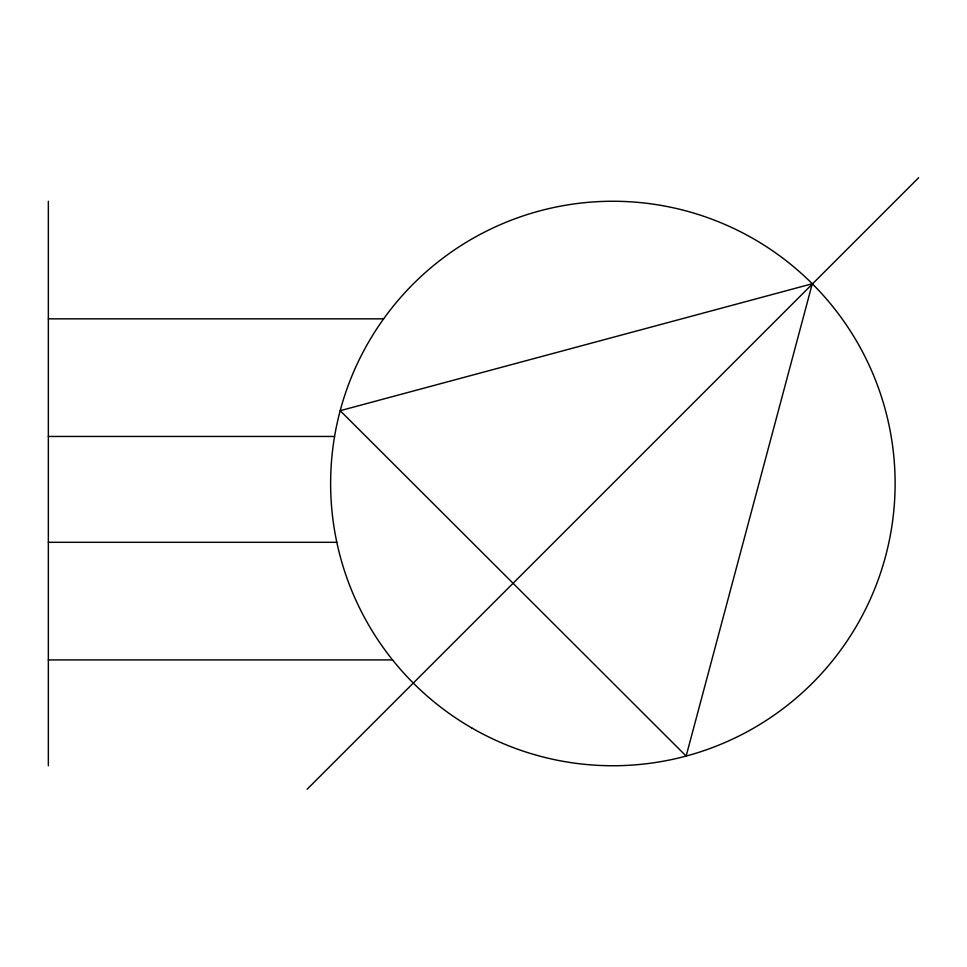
<?xml version="1.0" encoding="UTF-8"?>
<svg xmlns="http://www.w3.org/2000/svg" width="967" height="967" viewBox="0 0 967 967"><rect width="100%" height="100%" fill="white"/><g stroke="black" fill="none" stroke-linecap="round" stroke-linejoin="round"><path stroke-width="1.45" d="M307.083 789.277L918.65 177.723M48.35 318.844L383.621 318.844M48.35 436.455L334.57 436.455M48.35 542.306L336.806 542.306M48.35 659.917L392.542 659.917M48.35 201.245L48.35 765.755M812.28 283.754L686.147 756.073L340.179 410.685L812.28 283.754M471.739 727.933A282.255 282.255 0 0 0 895.116 483.5A282.255 282.255 0 0 0 471.739 239.067A282.255 282.255 0 0 0 471.739 727.933"/></g></svg>
